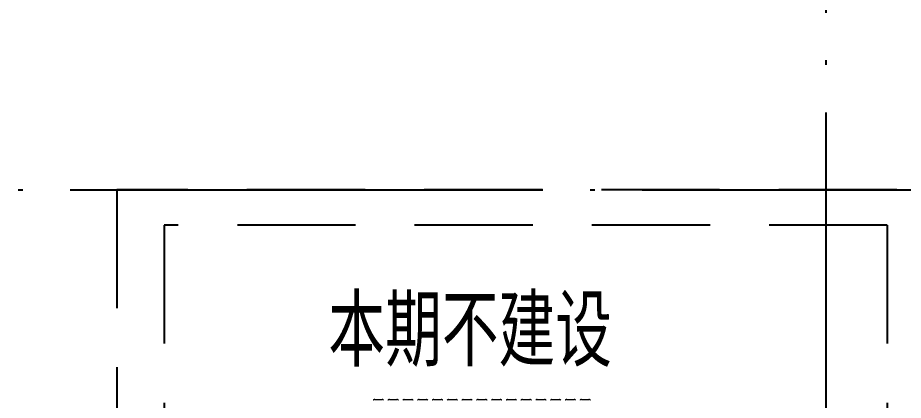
# Model space of a CAD drawing. Extents: x 3213259 to 3716512, y 332899 to 392399.
# Drawn here: x 3509063 to 3512810, y 364144 to 365760 of the extents above; entities that cross this region are included whole.
import ezdxf

# ---------------------------------------------------------------- set-up
doc = ezdxf.new("R2010")
doc.units = 0
doc.header["$LTSCALE"] = 1000
doc.header["$MEASUREMENT"] = 0
doc.linetypes.add('DOTE', pattern=[2.42, 2, -0.2, 0.02, -0.2])
doc.linetypes.add('HIDDEN', pattern=[0.375, 0.25, -0.125])
doc.layers.add('DOTE', color=1, linetype='DOTE')
doc.layers.add('sb', color=6, linetype='Continuous')
doc.styles.add('HZ', font='complex8.shx', dxfattribs={"width": 0.8, "bigfont": 'hztxt.shx'})

# ---------------------------------------------------------------- blocks, each defined once
blk = doc.blocks.new('接地电阻3')
at = {"color": 5, "linetype": 'HIDDEN', "lineweight": 0, "ltscale": 0.5}
for p, q in [((192971.2, -75996.7), (192939.6, -75996.7)), ((193033.7, -75996.7), (193002.1, -75996.7)), ((193096.2, -75996.7), (193064.6, -75996.7)), ((193158.7, -75996.7), (193127.1, -75996.7)), ((193221.2, -75996.7), (193189.6, -75996.7)), ((193283.7, -75996.7), (193252.1, -75996.7)), ((193346.2, -75996.7), (193314.6, -75996.7)), ((193408.7, -75996.7), (193377.1, -75996.7)), ((193471.2, -75996.7), (193439.6, -75996.7)), ((193533.7, -75996.7), (193502.1, -75996.7)), ((193596.2, -75996.7), (193564.6, -75996.7)), ((193658.7, -75996.7), (193627.1, -75996.7)), ((193721.2, -75996.7), (193689.6, -75996.7)), ((193783.7, -75996.7), (193752.1, -75996.7)), ((193846.2, -75996.7), (193814.6, -75996.7))]:
    blk.add_line(p, q, dxfattribs=at)
for centre, start, end in [((192939.6, -75988.5), 219.8056, 270), ((192971.2, -75988.5), 270, 320.1944), ((193002.1, -75988.5), 219.8056, 270), ((193033.7, -75988.5), 270, 320.1944), ((193064.6, -75988.5), 219.8056, 270), ((193096.2, -75988.5), 270, 320.1944), ((193127.1, -75988.5), 219.8056, 270), ((193158.7, -75988.5), 270, 320.1944), ((193189.6, -75988.5), 219.8056, 270), ((193221.2, -75988.5), 270, 320.1944), ((193252.1, -75988.5), 219.8056, 270), ((193283.7, -75988.5), 270, 320.1944), ((193314.6, -75988.5), 219.8056, 270), ((193346.2, -75988.5), 270, 320.1944), ((193377.1, -75988.5), 219.8056, 270), ((193408.7, -75988.5), 270, 320.1944), ((193439.6, -75988.5), 219.8056, 270), ((193471.2, -75988.5), 270, 320.1944), ((193502.1, -75988.5), 219.8056, 270), ((193533.7, -75988.5), 270, 320.1944), ((193564.6, -75988.5), 219.8056, 270), ((193596.2, -75988.5), 270, 320.1944), ((193627.1, -75988.5), 219.8056, 270), ((193658.7, -75988.5), 270, 320.1944), ((193689.6, -75988.5), 219.8056, 270), ((193721.2, -75988.5), 270, 320.1944), ((193752.1, -75988.5), 219.8056, 270), ((193783.7, -75988.5), 270, 320.1944), ((193814.6, -75988.5), 219.8056, 270), ((193846.2, -75988.5), 270, 320.1944)]:
    blk.add_arc(centre, 8.12, start, end, dxfattribs=at)
blk = doc.blocks.new('A$C7E8A31B8')
at = {"color": 5, "rotation": 180}
blk.add_blockref('接地电阻3', (193836.6, -73997.6), dxfattribs=at)
blk = doc.blocks.new('D1')
at = {"layer": 'DOTE'}
for p, q in [((1924412.3, 300352.3), (1924412.3, 329397.5)), ((1892174.5, 306865.1), (1948456.4, 306865.1))]:
    blk.add_line(p, q, dxfattribs=at)

msp = doc.modelspace()

# ---------------------------------------------------------------- linework, layer by layer
at = {"layer": 'sb', "color": 5, "linetype": 'HIDDEN', "lineweight": 25, "ltscale": 2}
for p, q in [((3509482.905, 365033.486), (3509482.905, 361833.486)), ((3518782.905, 365033.486), (3509482.905, 365033.486)), ((3509682.905, 364883.486), (3509682.905, 361833.486)), ((3512742.277, 364883.486), (3509682.905, 364883.486)), ((3512742.277, 364883.486), (3512742.277, 361833.486))]:
    msp.add_line(p, q, dxfattribs=at)

# ---------------------------------------------------------------- block references
msp.add_blockref('A$C7E8A31B8', (3510582.884, 362148.196))
at = {"layer": 'sb', "color": 1, "linetype": 'HIDDEN', "lineweight": 25, "ltscale": 2}
msp.add_blockref('D1', (1588070.633, 58168.405), dxfattribs=at)

# ---------------------------------------------------------------- texts
at = {"style": 'HZ', "width": 0.8}
msp.add_text('本期不建设', height=300, dxfattribs=at).set_placement((3510377.152, 364286.648))

doc.saveas('drawing.dxf')
